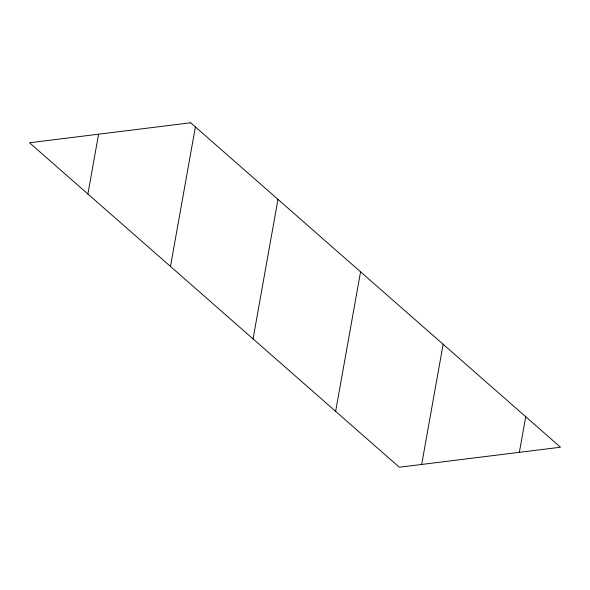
<?xml version="1.0" encoding="UTF-8"?>
<svg xmlns="http://www.w3.org/2000/svg" width="590" height="590" viewBox="0 0 590 590"><rect width="100%" height="100%" fill="white"/><g stroke="black" fill="none" stroke-linecap="round" stroke-linejoin="round"><path stroke-width="0.89" d="M87.895 193.992L98.574 134.203M170.481 266.444L195.393 126.924M253.058 338.896L277.971 199.376M335.644 411.341L360.556 271.828M421.68 464.448L443.134 344.272M519.362 452.338L525.72 416.724M190.666 122.779L29.5 142.765L399.334 467.221L560.5 447.235L190.666 122.779"/></g></svg>
